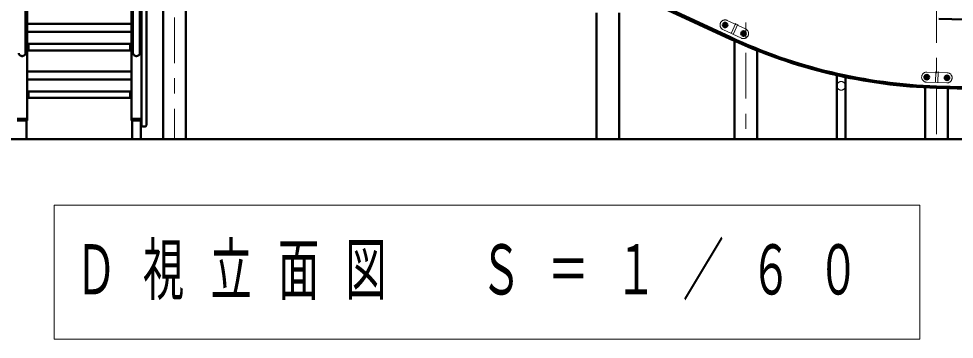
# Model space of a CAD drawing. Units: millimetres on the paper, scale 1:60. Extents: x -385 to 0, y -594 to 267.
# Drawn here: x -113.4 to -52, y -137.8 to -116.7 of the extents above; entities that cross this region are included whole.
import ezdxf

# ---------------------------------------------------------------- set-up
doc = ezdxf.new("R2010")
doc.units = ezdxf.units.MM
doc.linetypes.add('USER1', pattern=[4.5, 2.5, -2])
doc.linetypes.add('USER2', pattern=[6, 3, -1, 1, -1])
doc.layers.add('LY_1', color=140, linetype='Continuous', lineweight=50)
doc.styles.add('ＭＳ ゴシック', font='')
doc.styles.get('ＭＳ ゴシック').set_extended_font_data('MS Gothic')

msp = doc.modelspace()

# ---------------------------------------------------------------- linework, layer by layer
at = {"layer": 'LY_1', "color": 7, "linetype": 'USER2', "lineweight": 13}
for p, q in [((-103.21, -74.657), (-103.21, -124.657)), ((-65.71, -82.99), (-65.71, -124.657)), ((-53.21, -91.324), (-53.21, -124.657))]:
    msp.add_line(p, q, dxfattribs=at)
at = {"layer": 'LY_1'}
for p, q in [((-103.953, -75.007), (-103.953, -124.657)), ((-102.468, -75.007), (-102.468, -124.657)), ((-112.984, -119.015), (-112.984, -91.324)), ((-105.937, -119.015), (-105.937, -91.324)), ((-105.484, -119.015), (-105.484, -91.324)), ((-112.877, -123.424), (-112.877, -99.657)), ((-106.044, -123.424), (-106.044, -99.657)), ((-105.377, -123.74), (-105.377, -99.657)), ((-105.06, -123.74), (-105.06, -99.74)), ((-66.718, -117.968), (-102.468, -101.298)), ((-66.761, -118.059), (-102.468, -101.409)), ((-75.514, -116.352), (-75.514, -124.657)), ((-74.029, -116.352), (-74.029, -124.657)), ((-112.877, -117.083), (-106.044, -117.083)), ((-67.128, -117.134), (-67.081, -117.101)), ((-67.128, -117.134), (-67.123, -117.191)), ((-67.071, -117.216), (-67.123, -117.191)), ((-67.029, -117.125), (-67.081, -117.101)), ((-67.071, -117.216), (-67.024, -117.182)), ((-67.029, -117.125), (-67.024, -117.182)), ((-37.99, -117.219), (-53.056, -116.746)), ((-112.877, -117.614), (-106.044, -117.614)), ((-65.92, -117.697), (-65.873, -117.664)), ((-65.92, -117.697), (-65.915, -117.755)), ((-65.863, -117.779), (-65.915, -117.755)), ((-65.82, -117.688), (-65.873, -117.664)), ((-65.863, -117.779), (-65.815, -117.746)), ((-65.82, -117.688), (-65.815, -117.746)), ((-112.794, -118.824), (-112.794, -118.407)), ((-109.46, -118.407), (-112.794, -118.407)), ((-109.46, -118.407), (-106.127, -118.407)), ((-106.127, -118.824), (-106.127, -118.407)), ((-66.453, -118.201), (-66.453, -124.657)), ((-109.46, -118.824), (-112.794, -118.824)), ((-109.46, -118.824), (-106.127, -118.824)), ((-64.968, -118.834), (-64.968, -124.657)), ((-112.877, -120.208), (-106.044, -120.208)), ((-112.877, -120.739), (-106.044, -120.739)), ((-59.744, -124.657), (-59.744, -120.456)), ((-59.177, -124.657), (-59.177, -120.579)), ((-53.901, -120.584), (-53.871, -120.535)), ((-53.901, -120.584), (-53.874, -120.635)), ((-53.816, -120.637), (-53.874, -120.635)), ((-53.813, -120.537), (-53.871, -120.535)), ((-53.816, -120.637), (-53.786, -120.588)), ((-53.813, -120.537), (-53.786, -120.588)), ((-52.569, -120.626), (-52.538, -120.577)), ((-52.569, -120.626), (-52.541, -120.677)), ((-52.484, -120.679), (-52.541, -120.677)), ((-52.481, -120.579), (-52.538, -120.577)), ((-52.484, -120.679), (-52.453, -120.63)), ((-52.481, -120.579), (-52.453, -120.63)), ((-112.794, -121.949), (-112.794, -121.532)), ((-109.46, -121.532), (-112.794, -121.532)), ((-109.46, -121.532), (-106.127, -121.532)), ((-106.127, -121.949), (-106.127, -121.532)), ((-53.953, -121.258), (-53.953, -124.657)), ((-36.54, -121.814), (-53.199, -121.29)), ((-36.99, -121.699), (-53.196, -121.19)), ((-52.468, -121.313), (-52.468, -124.657)), ((-109.46, -121.949), (-112.794, -121.949)), ((-109.46, -121.949), (-106.127, -121.949)), ((-113.544, -123.324), (-112.877, -123.324)), ((-105.377, -123.324), (-106.044, -123.324)), ((-113.544, -123.424), (-112.877, -123.424)), ((-112.927, -124.657), (-112.927, -123.424)), ((-105.377, -123.424), (-106.044, -123.424)), ((-105.994, -124.657), (-105.994, -123.424)), ((-105.427, -124.657), (-105.427, -123.424)), ((-105.144, -123.824), (-105.294, -123.824))]:
    msp.add_line(p, q, dxfattribs=at)
at = {"layer": 'LY_1', "color": 7, "linetype": 'USER1', "lineweight": 13}
for p, q in [((-66.935, -116.856), (-65.727, -117.419)), ((-66.371, -117.046), (-66.681, -117.71)), ((-66.235, -117.109), (-66.545, -117.774)), ((-67.217, -117.46), (-66.009, -118.024)), ((-53.833, -120.253), (-52.501, -120.295)), ((-53.24, -120.205), (-53.263, -120.938)), ((-53.09, -120.21), (-53.113, -120.943)), ((-53.854, -120.919), (-52.522, -120.961))]:
    msp.add_line(p, q, dxfattribs=at)
at = {"layer": 'LY_1', "color": 7}
msp.add_line((-137.73, -124.657), (-27.678, -124.657), dxfattribs=at)
at = {"layer": 'LY_1', "color": 7, "lineweight": 13}
for p, q in [((-111.104, -129.005), (-111.104, -137.805)), ((-54.304, -129.005), (-111.104, -129.005)), ((-54.304, -137.805), (-54.304, -129.005)), ((-111.104, -137.805), (-54.304, -137.805))]:
    msp.add_line(p, q, dxfattribs=at)
at = {"layer": 'LY_1'}
for points in [[(-112.984, -119.015), (-112.986, -119.039), (-112.992, -119.062), (-113.001, -119.085), (-113.014, -119.106), (-113.031, -119.126), (-113.05, -119.144), (-113.072, -119.16), (-113.097, -119.173), (-113.124, -119.184), (-113.152, -119.192), (-113.181, -119.196), (-113.21, -119.198), (-113.24, -119.196), (-113.269, -119.192), (-113.297, -119.184), (-113.324, -119.173), (-113.348, -119.16), (-113.371, -119.144), (-113.39, -119.126), (-113.407, -119.106), (-113.42, -119.085), (-113.429, -119.062), (-113.435, -119.039), (-113.437, -119.015)], [(-105.937, -119.015), (-105.935, -119.039), (-105.929, -119.062), (-105.92, -119.085), (-105.907, -119.106), (-105.89, -119.126), (-105.871, -119.144), (-105.848, -119.16), (-105.824, -119.173), (-105.797, -119.184), (-105.769, -119.192), (-105.74, -119.196), (-105.71, -119.198), (-105.681, -119.196), (-105.652, -119.192), (-105.624, -119.184), (-105.597, -119.173), (-105.572, -119.16), (-105.55, -119.144), (-105.531, -119.126), (-105.514, -119.106), (-105.501, -119.085), (-105.492, -119.062), (-105.486, -119.039), (-105.484, -119.015)]]:
    msp.add_lwpolyline(points, dxfattribs=at)
for centre, radius in [((-67.076, -117.158), 0.15), ((-67.076, -117.158), 0.0577), ((-65.868, -117.722), 0.15), ((-65.868, -117.722), 0.0577), ((-53.844, -120.586), 0.15), ((-53.844, -120.586), 0.0577), ((-52.511, -120.628), 0.15), ((-52.511, -120.628), 0.0577)]:
    msp.add_circle(centre, radius, dxfattribs=at)
at = {"layer": 'LY_1', "color": 7, "linetype": 'USER1', "lineweight": 13}
msp.add_circle((-59.46, -121.157), 0.283, dxfattribs=at)
for centre, start, end in [((-67.076, -117.158), 65, 245), ((-65.868, -117.722), 245, 65), ((-53.844, -120.586), 88.2, 268.2), ((-52.511, -120.628), 268.2, 88.2)]:
    msp.add_arc(centre, 0.333, start, end, dxfattribs=at)
at = {"layer": 'LY_1'}
for centre, radius, start, end in [((-52.11, -86.64), 34.667, 245, 268.2), ((-52.11, -86.64), 34.567, 245, 268.2), ((-105.294, -123.74), 0.0833, 180, 270), ((-105.144, -123.74), 0.0833, 270, 0)]:
    msp.add_arc(centre, radius, start, end, dxfattribs=at)

# ---------------------------------------------------------------- texts
at = {"layer": 'LY_1', "color": 7, "insert": (-109.704, -133.405), "char_height": 3.299, "attachment_point": 4, "style": 'ＭＳ ゴシック'}
msp.add_mtext('\\T1.64;\\W0.6;Ｄ視立面図\u3000Ｓ＝１／６０', dxfattribs=at)

doc.saveas('drawing.dxf')
